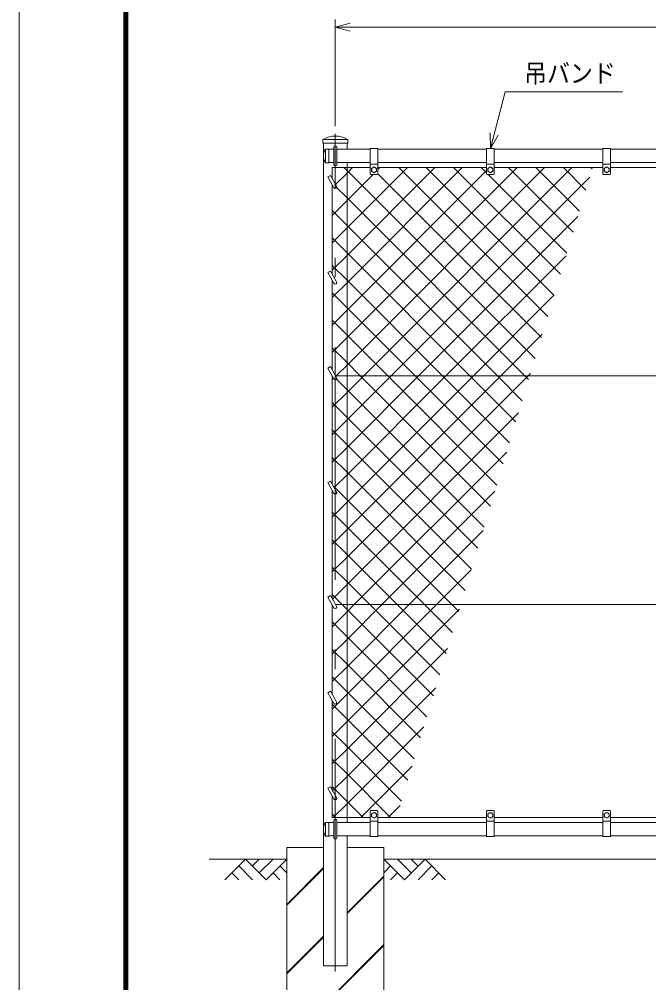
# Model space of a CAD drawing. Units: millimetres, scale not verified. Extents: x -5699 to 5699, y -3329 to 3329.
# Drawn here: x -5699 to -4075, y -1248 to 1236 of the extents above; entities that cross this region are included whole.
import ezdxf
from ezdxf.enums import TextEntityAlignment as Align

# ---------------------------------------------------------------- set-up
doc = ezdxf.new("R2010")
doc.units = ezdxf.units.MM
doc.header["$LTSCALE"] = 20
doc.linetypes.add('USER1', pattern=[50.5, 30, -9, 2.5, -9])
for name, color, linetype, lineweight in [('0-0_1', 1, 'Continuous', 9), ('0-1_2', 7, 'Continuous', 13), ('0-2_3', 3, 'Continuous', 13), ('0-3_26', 2, 'USER1', 13), ('0-4_27', 7, 'Continuous', 13), ('0-5_29', 7, 'Continuous', 13), ('0-6_4', 7, 'Continuous', 9), ('0-7_25', 7, 'Continuous', 9), ('0-8_28', 7, 'Continuous', 13), ('0-A_23', 2, 'Continuous', 9)]:
    doc.layers.add(name, color=color, linetype=linetype, lineweight=lineweight)
doc.styles.add('ＭＳ ゴシック', font='')
doc.styles.get('ＭＳ ゴシック').set_extended_font_data('MS Gothic')

msp = doc.modelspace()

# ---------------------------------------------------------------- linework, layer by layer
at = {"layer": '0-0_1'}
for p, q in [((-4915.65, 924.68), (-4915.65, 916.62)), ((-4851.79, 925.62), (-4915.32, 925.62)), ((-4851.45, 924.68), (-4851.45, 916.62)), ((-4851.45, 916.62), (-4915.65, 916.62)), ((-4908.88, 901.12), (-4900.55, 901.12)), ((-4908.55, 901.12), (-4908.55, 866.12)), ((-4900.55, 901.12), (-4900.55, 866.12)), ((-4887.55, 900.62), (-4900.55, 900.62)), ((-4793.55, 900.62), (-4879.55, 900.62)), ((-4853.3, 900.62), (-4853.3, 916.62)), ((-4493.55, 900.62), (-4773.55, 900.62)), ((-4193.55, 900.62), (-4473.55, 900.62)), ((-3893.55, 900.62), (-4173.55, 900.62)), ((-4908.88, 866.12), (-4900.55, 866.12)), ((-4887.55, 866.62), (-4900.55, 866.62)), ((-4793.55, 866.62), (-4879.55, 866.62)), ((-4853.3, -835.38), (-4853.3, 866.62)), ((-4493.55, 866.62), (-4773.55, 866.62)), ((-4193.55, 866.62), (-4473.55, 866.62)), ((-3893.55, 866.62), (-4173.55, 866.62)), ((-4908.88, -834.88), (-4900.55, -834.88)), ((-4908.55, -869.88), (-4908.55, -834.88)), ((-4900.55, -869.88), (-4900.55, -834.88)), ((-4887.55, -835.38), (-4900.55, -835.38)), ((-4793.55, -835.38), (-4879.55, -835.38)), ((-4493.55, -835.38), (-4773.55, -835.38)), ((-4193.55, -835.38), (-4473.55, -835.38)), ((-3893.55, -835.38), (-4173.55, -835.38)), ((-4908.88, -869.88), (-4900.55, -869.88)), ((-4887.55, -869.38), (-4900.55, -869.38)), ((-4793.55, -869.38), (-4879.55, -869.38)), ((-4493.55, -869.38), (-4773.55, -869.38)), ((-4193.55, -869.38), (-4473.55, -869.38)), ((-3893.55, -869.38), (-4173.55, -869.38))]:
    msp.add_line(p, q, dxfattribs=at)
msp.add_lwpolyline([(-4913.8, 916.62), (-4913.8, -1204.38), (-4853.3, -1204.38), (-4853.3, -869.38)], dxfattribs=at)
for centre, radius, start, end in [((-4914.15, 924.68), 1.5, 120.85073, 180), ((-4883.55, 873.45), 61.17, 59.14927, 120.85073), ((-4852.95, 924.68), 1.5, 0, 59.14927), ((-4878.33, 883.62), 35.72, 151.52136, 208.47864), ((-4908.88, 900.12), 1, 90, 147.70173), ((-4908.88, 867.12), 1, 212.29827, 270), ((-4878.33, -852.38), 35.72, 151.52136, 208.47864), ((-4908.88, -835.88), 1, 90, 147.70173), ((-4908.88, -868.88), 1, 212.29827, 270)]:
    msp.add_arc(centre, radius, start, end, dxfattribs=at)
at = {"layer": '0-1_2'}
for p, q in [((-4853.3, 627.17), (-4626.85, 853.62)), ((-4853.3, 556.46), (-4556.14, 853.62)), ((-4773.55, 848.34), (-4768.27, 853.62)), ((-4335.76, 469.68), (-4719.7, 853.62)), ((-4319.37, 524.01), (-4648.99, 853.62)), ((-4302.99, 578.34), (-4578.28, 853.62)), ((-4493.55, 839.61), (-4507.57, 853.62)), ((-4270.22, 686.99), (-4436.86, 853.62)), ((-4253.84, 741.32), (-4366.15, 853.62)), ((-4237.45, 795.64), (-4295.43, 853.62)), ((-4221.07, 849.97), (-4224.72, 853.62)), ((-4352.14, 415.36), (-4773.69, 836.91)), ((-4739.58, 316.62), (-4227.48, 828.73)), ((-4286.61, 632.66), (-4489.57, 835.62)), ((-4891.55, 801.05), (-4890.66, 801.94)), ((-4853.3, 704.39), (-4891.55, 742.64)), ((-4668.87, 316.62), (-4258.01, 727.49)), ((-4465.54, 316.62), (-4853.3, 704.39)), ((-4853.3, 633.67), (-4891.55, 671.92)), ((-4891.55, 588.92), (-4853.3, 627.17)), ((-4536.25, 316.62), (-4853.3, 633.67)), ((-4853.3, 562.96), (-4891.55, 601.21)), ((-4891.55, 518.21), (-4853.3, 556.46)), ((-4606.96, 316.62), (-4853.3, 562.96)), ((-4853.3, 492.25), (-4891.55, 530.5)), ((-4527.45, 316.62), (-4319.07, 525)), ((-4677.67, 316.62), (-4853.3, 492.25)), ((-4853.3, 421.54), (-4891.55, 459.79)), ((-4456.74, 316.62), (-4349.61, 423.76)), ((-4748.38, 316.62), (-4853.3, 421.54)), ((-4853.3, 350.83), (-4891.55, 389.08)), ((-4819.09, 316.62), (-4853.3, 350.83)), ((-4891.55, 306.08), (-4887.74, 309.88)), ((-4853.3, 202.91), (-4739.58, 316.62)), ((-4853.3, 132.19), (-4668.87, 316.62)), ((-4853.3, -9.23), (-4527.45, 316.62)), ((-4853.3, -79.94), (-4456.74, 316.62)), ((-4853.3, -150.65), (-4386.03, 316.62)), ((-4483.21, -19.26), (-4819.09, 316.62)), ((-4466.83, 35.07), (-4748.38, 316.62)), ((-4450.44, 89.39), (-4677.67, 316.62)), ((-4434.06, 143.72), (-4606.96, 316.62)), ((-4417.68, 198.05), (-4536.25, 316.62)), ((-4401.29, 252.37), (-4465.54, 316.62)), ((-4386.03, 316.62), (-4380.14, 322.52)), ((-4853.3, 209.41), (-4891.55, 247.66)), ((-4891.55, 164.66), (-4853.3, 202.91)), ((-4515.98, -127.91), (-4853.3, 209.41)), ((-4853.3, 138.7), (-4891.55, 176.95)), ((-4891.55, 93.94), (-4853.3, 132.19)), ((-4532.36, -182.24), (-4853.3, 138.7)), ((-4853.3, 67.99), (-4891.55, 106.24)), ((-4834.61, -273.38), (-4441.2, 120.03)), ((-4548.74, -236.57), (-4853.3, 67.99)), ((-4763.9, -273.38), (-4471.74, 18.79)), ((-4891.55, -47.48), (-4853.3, -9.23)), ((-4853.3, -73.43), (-4891.55, -35.18)), ((-4653.36, -273.38), (-4853.3, -73.43)), ((-4891.55, -118.19), (-4853.3, -79.94)), ((-4693.19, -273.38), (-4502.27, -82.46)), ((-4853.3, -144.14), (-4891.55, -105.89)), ((-4724.07, -273.38), (-4853.3, -144.14)), ((-4891.55, -188.9), (-4853.3, -150.65)), ((-4853.3, -214.85), (-4891.55, -176.6)), ((-4622.48, -273.38), (-4532.8, -183.7)), ((-4794.78, -273.38), (-4853.3, -214.85)), ((-4891.55, -330.32), (-4853.3, -292.07)), ((-4853.3, -292.07), (-4834.61, -273.38)), ((-4853.3, -362.78), (-4763.9, -273.38)), ((-4853.3, -433.49), (-4693.19, -273.38)), ((-4853.3, -504.2), (-4622.48, -273.38)), ((-4853.3, -574.91), (-4563.33, -284.94)), ((-4614.28, -453.88), (-4794.78, -273.38)), ((-4597.9, -399.55), (-4724.07, -273.38)), ((-4581.51, -345.22), (-4653.36, -273.38)), ((-4853.3, -356.27), (-4891.55, -318.02)), ((-4891.55, -401.03), (-4853.3, -362.78)), ((-4647.05, -562.53), (-4853.3, -356.27)), ((-4853.3, -426.99), (-4891.55, -388.74)), ((-4853.3, -645.62), (-4593.87, -386.19)), ((-4891.55, -471.74), (-4853.3, -433.49)), ((-4663.43, -616.86), (-4853.3, -426.99)), ((-4853.3, -497.7), (-4891.55, -459.45)), ((-4853.3, -716.33), (-4624.4, -487.43)), ((-4891.55, -542.45), (-4853.3, -504.2)), ((-4679.81, -671.18), (-4853.3, -497.7)), ((-4853.3, -568.41), (-4891.55, -530.16)), ((-4696.2, -725.51), (-4853.3, -568.41)), ((-4891.55, -613.16), (-4853.3, -574.91)), ((-4891.55, -683.87), (-4853.3, -645.62)), ((-4817.92, -822.38), (-4685.46, -689.92)), ((-4891.55, -754.58), (-4853.3, -716.33)), ((-4747.21, -822.38), (-4716, -791.16)), ((-4882.18, -822.38), (-4891.55, -813))]:
    msp.add_line(p, q, dxfattribs=at)
for points in [[(-4891.55, 659.63), (-4853.3, 697.88), (-4697.56, 853.62)], [(-4891.55, 376.79), (-4853.3, 415.04), (-4414.72, 853.62)], [(-4891.55, 235.37), (-4853.3, 273.62), (-4810.29, 316.62), (-4273.29, 853.62)], [(-4891.55, 447.5), (-4853.3, 485.75), (-4493.55, 845.5)], [(-4884.81, 807.8), (-4853.3, 839.3), (-4838.98, 853.62)], [(-4881.89, 315.74), (-4881.01, 316.62), (-4853.3, 344.33), (-4344.01, 853.62)], [(-4368.52, 361.03), (-4853.3, 845.81), (-4861.12, 853.62)], [(-4891.55, 730.34), (-4853.3, 768.59), (-4786.27, 835.62)], [(-4384.91, 306.7), (-4394.83, 316.62), (-4853.3, 775.1), (-4883.17, 804.97)], [(-4886.34, 28.45), (-4853.3, 61.48), (-4598.16, 316.62), (-4288.54, 626.24)], [(-4499.59, -73.59), (-4853.3, 280.12), (-4880.86, 307.68)], [(-4890.79, -258.84), (-4853.3, -221.36), (-4410.67, 221.27)], [(-4565.13, -290.9), (-4582.65, -273.38), (-4853.3, -2.72), (-4888.89, 32.86)], [(-4630.66, -508.2), (-4853.3, -285.56), (-4865.49, -273.38), (-4891.55, -247.31)], [(-4888.63, -822.38), (-4853.3, -787.04), (-4654.93, -588.67)], [(-4712.58, -779.84), (-4853.3, -639.12), (-4891.55, -600.87)], [(-4740.75, -822.38), (-4853.3, -709.83), (-4891.55, -671.58)], [(-4811.47, -822.38), (-4853.3, -780.54), (-4891.55, -742.29)]]:
    msp.add_lwpolyline(points, dxfattribs=at)
at = {"layer": '0-2_3'}
for p, q in [((-4887.55, 861.62), (-4887.55, 905.62)), ((-4879.55, 861.62), (-4879.55, 905.62)), ((-4793.55, 902.62), (-4793.55, 837.62)), ((-4773.55, 902.62), (-4793.55, 902.62)), ((-4773.55, 902.62), (-4773.55, 837.62)), ((-4493.55, 902.62), (-4493.55, 837.62)), ((-4473.55, 902.62), (-4493.55, 902.62)), ((-4473.55, 902.62), (-4473.55, 837.62)), ((-4193.55, 902.62), (-4193.55, 837.62)), ((-4173.55, 902.62), (-4193.55, 902.62)), ((-4173.55, 902.62), (-4173.55, 837.62)), ((-4891.55, 825.48), (-4891.55, 853.62)), ((-4891.55, 853.62), (-4793.55, 853.62)), ((-4773.55, 862.62), (-4793.55, 862.62)), ((-4790.05, 851.37), (-4783.55, 855.12)), ((-4790.05, 851.37), (-4790.05, 843.88)), ((-4783.55, 855.12), (-4777.05, 851.37)), ((-4777.05, 851.37), (-4777.05, 843.88)), ((-4773.55, 853.62), (-4493.55, 853.62)), ((-4473.55, 862.62), (-4493.55, 862.62)), ((-4490.05, 851.37), (-4483.55, 855.12)), ((-4490.05, 851.37), (-4490.05, 843.88)), ((-4483.55, 855.12), (-4477.05, 851.37)), ((-4477.05, 851.37), (-4477.05, 843.88)), ((-4473.55, 853.62), (-4193.55, 853.62)), ((-4173.55, 862.62), (-4193.55, 862.62)), ((-4190.05, 851.37), (-4183.55, 855.12)), ((-4190.05, 851.37), (-4190.05, 843.88)), ((-4183.55, 855.12), (-4177.05, 851.37)), ((-4177.05, 851.37), (-4177.05, 843.88)), ((-4173.55, 853.62), (-3893.55, 853.62)), ((-4902.94, 829.21), (-4896.02, 833.21)), ((-4902.94, 829.21), (-4887.02, 801.62)), ((-4896.02, 833.21), (-4880.09, 805.62)), ((-4775.55, 835.62), (-4791.55, 835.62)), ((-4475.55, 835.62), (-4491.55, 835.62)), ((-4175.55, 835.62), (-4191.55, 835.62)), ((-4891.55, 578.98), (-4891.55, 809.48)), ((-4902.94, 582.71), (-4896.02, 586.71)), ((-4902.94, 582.71), (-4887.02, 555.12)), ((-4896.02, 586.71), (-4880.09, 559.12)), ((-4891.55, 332.48), (-4891.55, 562.98)), ((-4902.94, 336.21), (-4896.02, 340.21)), ((-4902.94, 336.21), (-4887.02, 308.62)), ((-4896.02, 340.21), (-4880.09, 312.62)), ((-4891.55, 37.48), (-4891.55, 316.48)), ((-2891.64, 316.62), (-4882.4, 316.62)), ((-4902.94, 41.21), (-4896.02, 45.21)), ((-4902.94, 41.21), (-4887.02, 13.62)), ((-4896.02, 45.21), (-4880.09, 17.62)), ((-4891.55, -257.52), (-4891.55, 21.48)), ((-4902.94, -253.79), (-4896.02, -249.79)), ((-4902.94, -253.79), (-4887.02, -281.38)), ((-4896.02, -249.79), (-4880.09, -277.38)), ((-4891.55, -504.02), (-4891.55, -273.52)), ((-2891.64, -273.38), (-4882.4, -273.38)), ((-4902.94, -500.29), (-4896.02, -496.29)), ((-4896.02, -496.29), (-4880.09, -523.88)), ((-4902.94, -500.29), (-4887.02, -527.88)), ((-4891.55, -750.52), (-4891.55, -520.02)), ((-4902.94, -746.79), (-4896.02, -742.79)), ((-4896.02, -742.79), (-4880.09, -770.38)), ((-4902.94, -746.79), (-4887.02, -774.38)), ((-4891.55, -822.38), (-4891.55, -766.52)), ((-4793.55, -871.38), (-4793.55, -806.38)), ((-4775.55, -804.38), (-4791.55, -804.38)), ((-4790.05, -820.12), (-4790.05, -812.63)), ((-4777.05, -820.12), (-4777.05, -812.63)), ((-4773.55, -871.38), (-4773.55, -806.38)), ((-4493.55, -871.38), (-4493.55, -806.38)), ((-4475.55, -804.38), (-4491.55, -804.38)), ((-4490.05, -820.12), (-4490.05, -812.63)), ((-4477.05, -820.12), (-4477.05, -812.63)), ((-4473.55, -871.38), (-4473.55, -806.38)), ((-4193.55, -871.38), (-4193.55, -806.38)), ((-4175.55, -804.38), (-4191.55, -804.38)), ((-4190.05, -820.12), (-4190.05, -812.63)), ((-4177.05, -820.12), (-4177.05, -812.63)), ((-4173.55, -871.38), (-4173.55, -806.38)), ((-4891.55, -822.38), (-4793.55, -822.38)), ((-4887.55, -874.38), (-4887.55, -830.38)), ((-4879.55, -874.38), (-4879.55, -830.38)), ((-4773.55, -831.38), (-4793.55, -831.38)), ((-4790.05, -820.12), (-4783.55, -823.88)), ((-4783.55, -823.88), (-4777.05, -820.12)), ((-4773.55, -822.38), (-4493.55, -822.38)), ((-4473.55, -831.38), (-4493.55, -831.38)), ((-4490.05, -820.12), (-4483.55, -823.88)), ((-4483.55, -823.88), (-4477.05, -820.12)), ((-4473.55, -822.38), (-4193.55, -822.38)), ((-4173.55, -831.38), (-4193.55, -831.38)), ((-4190.05, -820.12), (-4183.55, -823.88)), ((-4183.55, -823.88), (-4177.05, -820.12)), ((-4173.55, -822.38), (-3893.55, -822.38)), ((-4773.55, -871.38), (-4793.55, -871.38)), ((-4473.55, -871.38), (-4493.55, -871.38)), ((-4173.55, -871.38), (-4193.55, -871.38))]:
    msp.add_line(p, q, dxfattribs=at)
for points in [[(-4790.05, 843.88), (-4783.55, 840.12), (-4777.05, 843.88)], [(-4490.05, 843.88), (-4483.55, 840.12), (-4477.05, 843.88)], [(-4190.05, 843.88), (-4183.55, 840.12), (-4177.05, 843.88)], [(-4790.05, -812.63), (-4783.55, -808.88), (-4777.05, -812.63)], [(-4490.05, -812.63), (-4483.55, -808.88), (-4477.05, -812.63)], [(-4190.05, -812.63), (-4183.55, -808.88), (-4177.05, -812.63)]]:
    msp.add_lwpolyline(points, dxfattribs=at)
for centre in [(-4783.55, 847.62), (-4483.55, 847.62), (-4183.55, 847.62), (-4783.55, -816.38), (-4483.55, -816.38), (-4183.55, -816.38)]:
    msp.add_circle(centre, 6.49, dxfattribs=at)
for centre, radius, start, end in [((-4883.55, 905.62), 4, 0, 180), ((-4883.55, 861.62), 4, 180, 0), ((-4791.55, 837.62), 2, 180, 270), ((-4775.55, 837.62), 2, 270, 0), ((-4491.55, 837.62), 2, 180, 270), ((-4475.55, 837.62), 2, 270, 0), ((-4191.55, 837.62), 2, 180, 270), ((-4175.55, 837.62), 2, 270, 0), ((-4883.55, 803.62), 4, 210, 30), ((-4883.55, 557.12), 4, 210, 30), ((-4883.55, 310.62), 4, 210, 30), ((-4883.55, 15.62), 4, 210, 30), ((-4883.55, -279.38), 4, 210, 30), ((-4883.55, -525.88), 4, 210, 30), ((-4883.55, -772.38), 4, 210, 30), ((-4791.55, -806.38), 2, 90, 180), ((-4775.55, -806.38), 2, 0, 90), ((-4491.55, -806.38), 2, 90, 180), ((-4475.55, -806.38), 2, 0, 90), ((-4191.55, -806.38), 2, 90, 180), ((-4175.55, -806.38), 2, 0, 90), ((-4883.55, -830.38), 4, 0, 180), ((-4883.55, -874.38), 4, 180, 0)]:
    msp.add_arc(centre, radius, start, end, dxfattribs=at)
at = {"layer": '0-3_26'}
msp.add_line((-4883.55, -1219.38), (-4883.55, 940.62), dxfattribs=at)
at = {"layer": '0-4_27'}
for p, q in [((-4883.55, 1235.62), (-4883.55, 960.62)), ((-4883.55, 1215.62), (-4844.92, 1225.98)), ((-2883.55, 1215.62), (-4883.55, 1215.62)), ((-4883.55, 1215.62), (-4844.92, 1205.27))]:
    msp.add_line(p, q, dxfattribs=at)
at = {"layer": '0-5_29'}
for p, q in [((-5114.98, -929.38), (-5168.19, -982.59)), ((-5114.98, -929.38), (-5061.76, -982.59)), ((-5097.24, -947.11), (-5079.5, -929.38)), ((-5079.5, -964.85), (-5044.03, -929.38)), ((-5061.76, -982.59), (-5008.55, -929.38)), ((-4705.34, -982.59), (-4758.55, -929.38)), ((-4687.6, -964.85), (-4723.08, -929.38)), ((-4652.13, -929.38), (-4705.34, -982.59)), ((-4669.77, -947.21), (-4687.6, -929.38)), ((-4652.13, -929.38), (-4598.92, -982.59)), ((-5150.45, -964.85), (-5132.63, -982.59)), ((-5132.71, -947.11), (-5097.08, -982.59)), ((-5044.03, -964.85), (-5026.21, -982.59)), ((-5026.29, -947.11), (-5008.55, -964.77)), ((-5008.55, -1046.15), (-4913.8, -951.4)), ((-5008.55, -1047.26), (-4913.8, -952.51)), ((-5008.55, -1048.36), (-4913.8, -953.61)), ((-4740.82, -947.11), (-4758.55, -964.77)), ((-4723.08, -964.85), (-4740.9, -982.59)), ((-4634.39, -947.11), (-4670.03, -982.59)), ((-4616.65, -964.85), (-4634.47, -982.59)), ((-4853.3, -1067.68), (-4758.55, -972.93)), ((-4853.3, -1068.78), (-4758.55, -974.03)), ((-4853.3, -1069.89), (-4758.55, -975.14)), ((-5008.55, -1222.93), (-4913.8, -1128.18)), ((-5008.55, -1224.03), (-4913.8, -1129.28)), ((-5008.55, -1225.14), (-4913.8, -1130.39)), ((-4958.22, -1349.38), (-4758.55, -1149.7)), ((-4957.12, -1349.38), (-4758.55, -1150.81)), ((-4956.01, -1349.38), (-4758.55, -1151.91))]:
    msp.add_line(p, q, dxfattribs=at)
at = {"layer": '0-6_4'}
for p, q in [((-4913.8, -899.38), (-5008.55, -899.38)), ((-4758.55, -899.38), (-4853.3, -899.38))]:
    msp.add_line(p, q, dxfattribs=at)
msp.add_lwpolyline([(-5008.55, -899.38), (-5008.55, -1349.38), (-4758.55, -1349.38), (-4758.55, -899.38)], dxfattribs=at)
at = {"layer": '0-7_25'}
for p, q in [((-5008.55, -929.38), (-5208.55, -929.38)), ((-3008.55, -929.38), (-4758.55, -929.38))]:
    msp.add_line(p, q, dxfattribs=at)
at = {"layer": '0-8_28'}
for q in [(-4483.86, 942.62), (-4463.82, 937.42)]:
    msp.add_line((-4483.55, 902.62), q, dxfattribs=at)
msp.add_lwpolyline([(-4483.55, 902.62), (-4445.56, 1048.88), (-4143.12, 1048.88)], dxfattribs=at)
at = {"layer": '0-A_23'}
for points in [[(-5698.58, 2610.62), (2701.42, 2610.62), (2701.42, -3329.38), (-5698.58, -3329.38)], [(-5428.58, 2390.62), (2431.42, 2390.62), (2431.42, -3109.38), (-5428.58, -3109.38)], [(-5426.08, 2388.12), (2428.92, 2388.12), (2428.92, -3106.88), (-5426.08, -3106.88)], [(-5423.58, 2385.62), (2426.42, 2385.62), (2426.42, -3104.38), (-5423.58, -3104.38)], [(-5421.08, 2383.12), (2423.92, 2383.12), (2423.92, -3101.88), (-5421.08, -3101.88)], [(-5418.58, 2380.62), (2421.42, 2380.62), (2421.42, -3099.38), (-5418.58, -3099.38)]]:
    msp.add_lwpolyline(points, close=True, dxfattribs=at)

# ---------------------------------------------------------------- texts
at = {"layer": '0-8_28', "style": 'ＭＳ ゴシック', "width": 0.9}
msp.add_text('吊バンド', height=48.09, dxfattribs=at).set_placement((-4396.54, 1057.92), align=Align.BOTTOM_LEFT)

doc.saveas('drawing.dxf')
